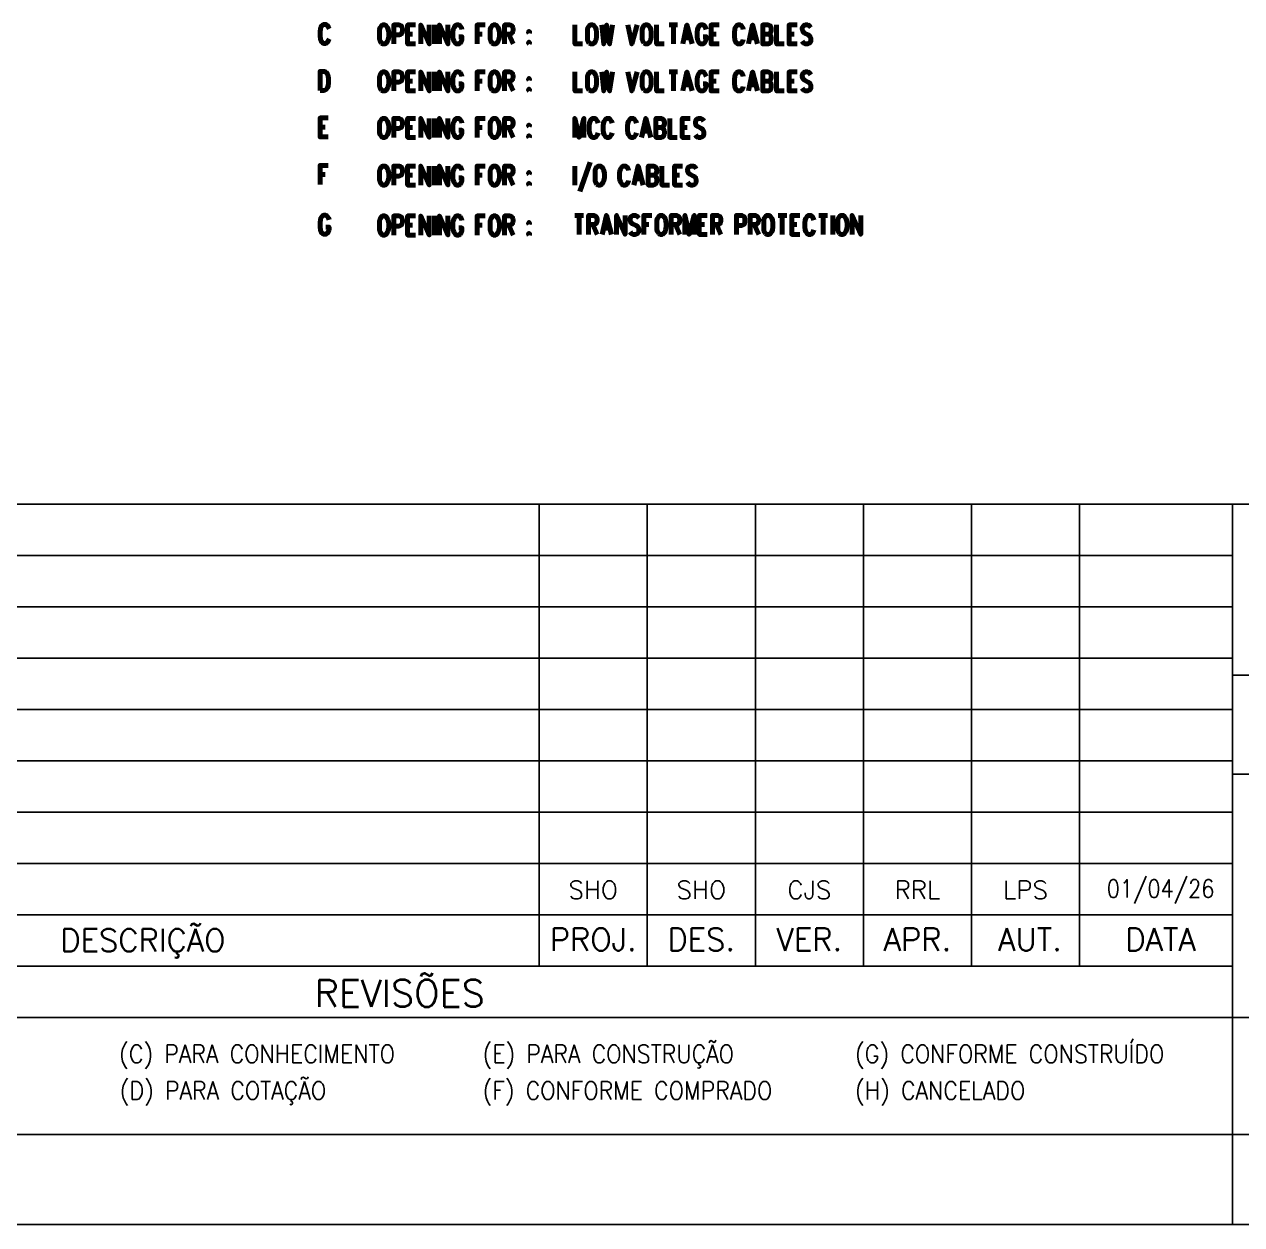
# Model space of a CAD drawing. Header units: metres. Extents: x 1223 to 5739, y -151236 to 19014.
# Drawn here: x 5419.7 to 5554.9, y -151236.4 to -151103.2 of the extents above; entities that cross this region are included whole.
import ezdxf
from ezdxf.enums import TextEntityAlignment as Align

# ---------------------------------------------------------------- set-up
doc = ezdxf.new("R2010")
doc.units = ezdxf.units.M
for name, color, linetype in [('FRL2', 2, 'Continuous'), ('FRL3', 3, 'Continuous'), ('FRL4', 4, 'Continuous'), ('FRL5', 5, 'Continuous'), ('FRL6', 6, 'Continuous'), ('FRL7', 7, 'Continuous'), ('FRR100', 4, 'Continuous'), ('FRR120', 5, 'Continuous'), ('FRR140', 5, 'Continuous'), ('FRR175', 1, 'Continuous'), ('FRR80', 3, 'Continuous'), ('PDF_Geometry', 7, 'Continuous')]:
    doc.layers.add(name, color=color, linetype=linetype)
doc.styles.add('R100', font='simplex.shx', dxfattribs={"height": 2.5})
doc.styles.add('R120', font='simplex.shx', dxfattribs={"height": 3})
doc.styles.add('R140', font='simplex.shx', dxfattribs={"height": 3.5})
doc.styles.add('R80', font='simplex.shx', dxfattribs={"height": 2})

# ---------------------------------------------------------------- blocks, each defined once
blk = doc.blocks.new('A1')
at = {"layer": 'FRL2'}
blk.add_line((656, 10), (656, 0), dxfattribs=at)
at = {"layer": 'FRL3', "linetype": 'Continuous'}
for p, q in [((579, 80), (579, 28.7)), ((591, 80), (591, 28.7)), ((603, 80), (603, 28.7)), ((615, 80), (615, 28.7)), ((627, 80), (627, 28.7)), ((639, 80), (639, 28.7))]:
    blk.add_line(p, q, dxfattribs=at)
at = {"layer": 'FRL4', "linetype": 'Continuous'}
for p, q in [((471, 34.4), (656, 34.4)), ((471, 28.7), (656, 28.7)), ((471, 23), (656, 23))]:
    blk.add_line(p, q, dxfattribs=at)
at = {"layer": 'FRL5'}
for p, q in [((25, 80), (831, 80)), ((656, 61), (831, 61)), ((656, 50), (831, 50)), ((656, 23), (831, 23))]:
    blk.add_line(p, q, dxfattribs=at)
at = {"layer": 'FRL5', "linetype": 'Continuous'}
blk.add_line((656, 10), (656, 80), dxfattribs=at)
at = {"layer": 'FRL6', "linetype": 'Continuous'}
blk.add_line((25, 10), (831, 10), dxfattribs=at)
at = {"layer": 'FRL7', "linetype": 'Continuous'}
for p, q in [((471, 74.3), (656, 74.3)), ((471, 68.6), (656, 68.6)), ((471, 62.9), (656, 62.9)), ((471, 57.2), (656, 57.2)), ((471, 51.5), (656, 51.5)), ((471, 45.8), (656, 45.8)), ((471, 40.1), (656, 40.1)), ((0, 0), (841, 0))]:
    blk.add_line(p, q, dxfattribs=at)
at = {"layer": 'FRR100', "style": 'R100'}
for s, p in [('DESCRIÇÃO', (535, 31.55)), ('PROJ.', (585, 31.66)), ('DES.', (597, 31.66)), ('VER.', (609, 31.66)), ('APR.', (621, 31.66)), ('AUT.', (633.5, 31.66)), ('DATA', (648, 31.66))]:
    blk.add_text(s, height=2.5, dxfattribs=at).set_placement(p, align=Align.MIDDLE)
at = {"layer": 'FRR120', "style": 'R120'}
blk.add_text('REVISÕES', height=3, dxfattribs=at).set_placement((563.5, 26.08), align=Align.MIDDLE)
for tag, p in [('FASE_DO_PROJETO', (659, 46.29)), ('ÁREA_E/OU_SUBÁREA', (659, 40.79)), ('TÍTULO_DO_DESENHO', (659, 35.29)), ('SUBTÍTULO_1_DO_DESENHO', (659, 29.79)), ('SUBTÍTULO_2_DO_DESENHO', (659, 24.29))]:
    blk.add_attdef(tag, p, '', height=3, dxfattribs=at)
at = {"layer": 'FRR140', "style": 'R140', "width": 0.91}
for tag, p in [('NÚMERO_DA_CONTRATADA', (687.72, 12.6)), ('NUMERO_VALE', (752.89, 12.6))]:
    blk.add_attdef(tag, p, '', height=3.5, dxfattribs=at)
for tag, p in [('REVISÃO', (823.5, 14.68)), ('ESCALA', (671, 14.35))]:
    blk.add_attdef(tag, text='', height=3.5, dxfattribs=at).set_placement(p, align=Align.MIDDLE)
at = {"layer": 'FRR175', "style": 'R120'}
for tag, p in [('CLASSIFICAÇÃO', (811.83, 67.73)), ('PROJETO', (716.31, 53.59)), ('N_PROJ_SE', (793.5, 53.59)), ('N_CONTRATO', (796.97, 47.3))]:
    blk.add_attdef(tag, text='', height=3, dxfattribs=at).set_placement(p, align=Align.MIDDLE_CENTER)
at = {"layer": 'FRR80', "style": 'R80', "width": 0.9}
for s, p in [('(C) PARA CONHECIMENTO', (532.36, 17.95)), ('(E) PARA CONSTRUÇÃO', (572.71, 17.95)), ('(G) CONFORME CONSTRUÍDO', (614.08, 17.95)), ('(D) PARA COTAÇÃO', (532.43, 13.89)), ('(F) CONFORME COMPRADO', (572.71, 13.89)), ('(H) CANCELADO', (614.08, 13.89))]:
    blk.add_text(s, height=2, dxfattribs=at).set_placement(p)
at = {"layer": 'FRR80', "style": 'R80'}
for p in [(492.61, 76.08), (492.61, 70.38), (492.61, 64.68), (492.61, 58.98), (492.61, 53.28), (492.61, 47.58), (492.61, 41.88), (492.61, 36.18)]:
    blk.add_attdef('DESCRIÇÃO_DA_REVISÃO', p, '', height=2, dxfattribs=at)
for tag, p in [('8A_REV', (476, 77.07)), ('EMIS.', (486, 77.07)), ('PROJ.', (585, 77.07)), ('DES.', (597, 77.07)), ('VER.', (609, 77.07)), ('APR.', (621, 77.07)), ('AUT.', (633.01, 77.07)), ('7A_REV', (476, 71.37)), ('EMIS.', (486, 71.37)), ('PROJ.', (585, 71.37)), ('DES.', (597, 71.37)), ('VER.', (609, 71.37)), ('APR.', (621, 71.37)), ('AUT.', (633.01, 71.37)), ('6A_REV', (476, 65.67)), ('EMIS.', (486, 65.67)), ('PROJ.', (585, 65.67)), ('DES.', (597, 65.67)), ('VER.', (609, 65.67)), ('APR.', (621, 65.67)), ('AUT.', (633.01, 65.67)), ('5A_REV', (476, 59.97)), ('EMIS.', (486, 59.97)), ('PROJ.', (585, 59.97)), ('DES.', (597, 59.97)), ('VER.', (609, 59.97)), ('APR.', (621, 59.97)), ('AUT.', (633.01, 59.97)), ('4A_REV', (476, 54.27)), ('EMIS.', (486, 54.27)), ('PROJ.', (585, 54.27)), ('DES.', (597, 54.27)), ('VER.', (609, 54.27)), ('APR.', (621, 54.27)), ('AUT.', (633.01, 54.27)), ('3A_REV', (476, 48.57)), ('EMIS.', (486, 48.57)), ('PROJ.', (585, 48.57)), ('DES.', (597, 48.57)), ('VER.', (609, 48.57)), ('APR.', (621, 48.57)), ('AUT.', (633.01, 48.57)), ('2A_REV', (476, 42.87)), ('EMIS.', (486, 42.87)), ('PROJ.', (585, 42.87)), ('DES.', (597, 42.87)), ('VER.', (609, 42.87)), ('APR.', (621, 42.87)), ('AUT.', (633.01, 42.87)), ('1a_REV', (476, 37.17)), ('EMIS.', (486, 37.17)), ('PROJ.', (585, 37.17)), ('DES.', (597, 37.17)), ('VER.', (609, 37.17)), ('APR.', (621, 37.17)), ('AUT.', (633.01, 37.17))]:
    blk.add_attdef(tag, text='', height=2, dxfattribs=at).set_placement(p, align=Align.MIDDLE)
at = {"layer": 'FRR80', "style": 'R80', "width": 0.85}
for p in [(648, 77.07), (648, 71.37), (648, 65.67), (648, 59.97), (648, 54.27), (648, 48.57), (648, 42.87), (648, 37.17)]:
    blk.add_attdef('DATA', text='', height=2, dxfattribs=at).set_placement(p, align=Align.MIDDLE)

msp = doc.modelspace()

# ---------------------------------------------------------------- linework, layer by layer
at = {"layer": 'PDF_Geometry', "color": 8, "lineweight": 90}
for points in [[(5453.581, -151104.767), (5453.52, -151104.971), (5453.378, -151105.174), (5453.236, -151105.275), (5452.972, -151105.275), (5452.829, -151105.174), (5452.687, -151104.971), (5452.626, -151104.767), (5452.586, -151104.483), (5452.586, -151103.975), (5452.626, -151103.67), (5452.687, -151103.467), (5452.829, -151103.264), (5452.972, -151103.162), (5453.236, -151103.162), (5453.378, -151103.264), (5453.52, -151103.467), (5453.581, -151103.67)], [(5460.775, -151105.336), (5460.775, -151103.223), (5461.384, -151103.223), (5461.608, -151103.325), (5461.669, -151103.426), (5461.73, -151103.63), (5461.73, -151103.934), (5461.669, -151104.138), (5461.608, -151104.239), (5461.384, -151104.341), (5460.775, -151104.341)], [(5463.193, -151105.336), (5462.299, -151105.336), (5462.299, -151103.223), (5463.193, -151103.223)], [(5463.762, -151105.336), (5463.762, -151103.223), (5464.717, -151105.336), (5464.717, -151103.223)], [(5465.286, -151105.336), (5465.286, -151103.223)], [(5465.834, -151105.336), (5465.834, -151103.223), (5466.789, -151105.336), (5466.789, -151103.223)], [(5468.009, -151104.544), (5468.334, -151104.544), (5468.334, -151104.828), (5468.273, -151105.032), (5468.13, -151105.235), (5468.009, -151105.336), (5467.724, -151105.336), (5467.582, -151105.235), (5467.46, -151105.032), (5467.379, -151104.828), (5467.338, -151104.544), (5467.338, -151104.036), (5467.379, -151103.731), (5467.46, -151103.528), (5467.582, -151103.325), (5467.724, -151103.223), (5468.009, -151103.223), (5468.13, -151103.325), (5468.273, -151103.528), (5468.334, -151103.731)], [(5470.02, -151105.336), (5470.02, -151103.223), (5470.914, -151103.223)], [(5473.068, -151105.336), (5473.068, -151103.223), (5473.678, -151103.223), (5473.901, -151103.325), (5473.962, -151103.426), (5474.023, -151103.63), (5474.023, -151103.833), (5473.962, -151104.036), (5473.901, -151104.138), (5473.678, -151104.239), (5473.068, -151104.239)], [(5481.725, -151105.336), (5480.891, -151105.336), (5480.891, -151103.223)], [(5483.858, -151103.223), (5484.082, -151105.336), (5484.407, -151103.223), (5484.732, -151105.336), (5485.057, -151103.223)], [(5486.744, -151103.223), (5487.191, -151105.336), (5487.8, -151103.223)], [(5490.787, -151105.336), (5489.954, -151105.336), (5489.954, -151103.223)], [(5491.336, -151103.223), (5492.291, -151103.223)], [(5491.824, -151105.336), (5491.824, -151103.223)], [(5492.86, -151105.336), (5493.327, -151103.223), (5493.896, -151105.336)], [(5495.116, -151104.544), (5495.461, -151104.544), (5495.461, -151104.828), (5495.38, -151105.032), (5495.258, -151105.235), (5495.116, -151105.336), (5494.831, -151105.336), (5494.689, -151105.235), (5494.567, -151105.032), (5494.506, -151104.828), (5494.465, -151104.544), (5494.465, -151104.036), (5494.506, -151103.731), (5494.567, -151103.528), (5494.689, -151103.325), (5494.831, -151103.223), (5495.116, -151103.223), (5495.258, -151103.325), (5495.38, -151103.528), (5495.461, -151103.731)], [(5496.904, -151105.336), (5496.01, -151105.336), (5496.01, -151103.223), (5496.904, -151103.223)], [(5499.586, -151104.828), (5499.525, -151105.032), (5499.383, -151105.235), (5499.261, -151105.336), (5498.976, -151105.336), (5498.834, -151105.235), (5498.692, -151105.032), (5498.631, -151104.828), (5498.59, -151104.544), (5498.59, -151104.036), (5498.631, -151103.731), (5498.692, -151103.528), (5498.834, -151103.325), (5498.976, -151103.223), (5499.261, -151103.223), (5499.383, -151103.325), (5499.525, -151103.528), (5499.586, -151103.731)], [(5500.155, -151105.336), (5500.622, -151103.223), (5501.171, -151105.336)], [(5501.74, -151104.239), (5502.35, -151104.239), (5502.573, -151104.138), (5502.634, -151104.036), (5502.695, -151103.833), (5502.695, -151103.63), (5502.634, -151103.426), (5502.573, -151103.325), (5502.35, -151103.223), (5501.74, -151103.223), (5501.74, -151105.336), (5502.35, -151105.336), (5502.573, -151105.235), (5502.634, -151105.133), (5502.695, -151104.93), (5502.695, -151104.646), (5502.634, -151104.442), (5502.573, -151104.341), (5502.35, -151104.239)], [(5504.117, -151105.336), (5503.284, -151105.336), (5503.284, -151103.223)], [(5505.56, -151105.336), (5504.666, -151105.336), (5504.666, -151103.223), (5505.56, -151103.223)], [(5506.129, -151105.032), (5506.271, -151105.235), (5506.454, -151105.336), (5506.739, -151105.336), (5506.942, -151105.235), (5507.084, -151105.032), (5507.084, -151104.727), (5507.023, -151104.544), (5506.942, -151104.442), (5506.8, -151104.341), (5506.393, -151104.138), (5506.271, -151104.036), (5506.19, -151103.934), (5506.129, -151103.731), (5506.129, -151103.528), (5506.271, -151103.325), (5506.454, -151103.223), (5506.739, -151103.223), (5506.942, -151103.325), (5507.084, -151103.528)], [(5462.299, -151104.239), (5462.847, -151104.239)], [(5470.02, -151104.239), (5470.569, -151104.239)], [(5473.536, -151104.239), (5474.023, -151105.336)], [(5493.002, -151104.646), (5493.693, -151104.646)], [(5496.01, -151104.239), (5496.558, -151104.239)], [(5500.297, -151104.646), (5500.988, -151104.646)], [(5504.666, -151104.239), (5505.215, -151104.239)], [(5460.775, -151110.559), (5460.775, -151108.445), (5461.384, -151108.445), (5461.608, -151108.547), (5461.669, -151108.649), (5461.73, -151108.852), (5461.73, -151109.157), (5461.669, -151109.36), (5461.608, -151109.461), (5461.384, -151109.563), (5460.775, -151109.563)], [(5463.193, -151110.559), (5462.299, -151110.559), (5462.299, -151108.445), (5463.193, -151108.445)], [(5462.299, -151109.461), (5462.847, -151109.461)], [(5463.762, -151110.559), (5463.762, -151108.445), (5464.717, -151110.559), (5464.717, -151108.445)], [(5465.286, -151110.559), (5465.286, -151108.445)], [(5465.834, -151110.559), (5465.834, -151108.445), (5466.789, -151110.559), (5466.789, -151108.445)], [(5468.009, -151109.766), (5468.334, -151109.766), (5468.334, -151110.051), (5468.273, -151110.254), (5468.13, -151110.457), (5468.009, -151110.559), (5467.724, -151110.559), (5467.582, -151110.457), (5467.46, -151110.254), (5467.379, -151110.051), (5467.338, -151109.766), (5467.338, -151109.258), (5467.379, -151108.953), (5467.46, -151108.75), (5467.582, -151108.547), (5467.724, -151108.445), (5468.009, -151108.445), (5468.13, -151108.547), (5468.273, -151108.75), (5468.334, -151108.953)], [(5470.02, -151110.559), (5470.02, -151108.445), (5470.914, -151108.445)], [(5470.02, -151109.461), (5470.569, -151109.461)], [(5473.068, -151110.559), (5473.068, -151108.445), (5473.678, -151108.445), (5473.901, -151108.547), (5473.962, -151108.649), (5474.023, -151108.852), (5474.023, -151109.055), (5473.962, -151109.258), (5473.901, -151109.36), (5473.678, -151109.461), (5473.068, -151109.461)], [(5473.536, -151109.461), (5474.023, -151110.559)], [(5481.725, -151110.559), (5480.891, -151110.559), (5480.891, -151108.445)], [(5483.858, -151108.445), (5484.082, -151110.559), (5484.407, -151108.445), (5484.732, -151110.559), (5485.057, -151108.445)], [(5486.744, -151108.445), (5487.191, -151110.559), (5487.8, -151108.445)], [(5490.787, -151110.559), (5489.954, -151110.559), (5489.954, -151108.445)], [(5491.336, -151108.445), (5492.291, -151108.445)], [(5491.824, -151110.559), (5491.824, -151108.445)], [(5492.86, -151110.559), (5493.327, -151108.445), (5493.896, -151110.559)], [(5495.116, -151109.766), (5495.461, -151109.766), (5495.461, -151110.051), (5495.38, -151110.254), (5495.258, -151110.457), (5495.116, -151110.559), (5494.831, -151110.559), (5494.689, -151110.457), (5494.567, -151110.254), (5494.506, -151110.051), (5494.465, -151109.766), (5494.465, -151109.258), (5494.506, -151108.953), (5494.567, -151108.75), (5494.689, -151108.547), (5494.831, -151108.445), (5495.116, -151108.445), (5495.258, -151108.547), (5495.38, -151108.75), (5495.461, -151108.953)], [(5496.904, -151110.559), (5496.01, -151110.559), (5496.01, -151108.445), (5496.904, -151108.445)], [(5496.01, -151109.461), (5496.558, -151109.461)], [(5499.586, -151110.051), (5499.525, -151110.254), (5499.383, -151110.457), (5499.261, -151110.559), (5498.976, -151110.559), (5498.834, -151110.457), (5498.692, -151110.254), (5498.631, -151110.051), (5498.59, -151109.766), (5498.59, -151109.258), (5498.631, -151108.953), (5498.692, -151108.75), (5498.834, -151108.547), (5498.976, -151108.445), (5499.261, -151108.445), (5499.383, -151108.547), (5499.525, -151108.75), (5499.586, -151108.953)], [(5500.155, -151110.559), (5500.622, -151108.445), (5501.171, -151110.559)], [(5501.74, -151109.461), (5502.35, -151109.461), (5502.573, -151109.36), (5502.634, -151109.258), (5502.695, -151109.055), (5502.695, -151108.852), (5502.634, -151108.649), (5502.573, -151108.547), (5502.35, -151108.445), (5501.74, -151108.445), (5501.74, -151110.559), (5502.35, -151110.559), (5502.573, -151110.457), (5502.634, -151110.355), (5502.695, -151110.152), (5502.695, -151109.868), (5502.634, -151109.665), (5502.573, -151109.563), (5502.35, -151109.461)], [(5504.117, -151110.559), (5503.284, -151110.559), (5503.284, -151108.445)], [(5505.56, -151110.559), (5504.666, -151110.559), (5504.666, -151108.445), (5505.56, -151108.445)], [(5504.666, -151109.461), (5505.215, -151109.461)], [(5506.129, -151110.254), (5506.271, -151110.457), (5506.454, -151110.559), (5506.739, -151110.559), (5506.942, -151110.457), (5507.084, -151110.254), (5507.084, -151109.949), (5507.023, -151109.766), (5506.942, -151109.665), (5506.8, -151109.563), (5506.393, -151109.36), (5506.271, -151109.258), (5506.19, -151109.157), (5506.129, -151108.953), (5506.129, -151108.75), (5506.271, -151108.547), (5506.454, -151108.445), (5506.739, -151108.445), (5506.942, -151108.547), (5507.084, -151108.75)], [(5493.002, -151109.868), (5493.693, -151109.868)], [(5500.297, -151109.868), (5500.988, -151109.868)], [(5453.48, -151115.659), (5452.586, -151115.659), (5452.586, -151113.546), (5453.48, -151113.546)], [(5452.586, -151114.562), (5453.134, -151114.562)], [(5460.775, -151115.72), (5460.775, -151113.607), (5461.384, -151113.607), (5461.608, -151113.708), (5461.669, -151113.81), (5461.73, -151114.013), (5461.73, -151114.318), (5461.669, -151114.521), (5461.608, -151114.623), (5461.384, -151114.724), (5460.775, -151114.724)], [(5463.193, -151115.72), (5462.299, -151115.72), (5462.299, -151113.607), (5463.193, -151113.607)], [(5462.299, -151114.623), (5462.847, -151114.623)], [(5463.762, -151115.72), (5463.762, -151113.607), (5464.717, -151115.72), (5464.717, -151113.607)], [(5465.286, -151115.72), (5465.286, -151113.607)], [(5465.834, -151115.72), (5465.834, -151113.607), (5466.789, -151115.72), (5466.789, -151113.607)], [(5468.009, -151114.928), (5468.334, -151114.928), (5468.334, -151115.212), (5468.273, -151115.415), (5468.13, -151115.618), (5468.009, -151115.72), (5467.724, -151115.72), (5467.582, -151115.618), (5467.46, -151115.415), (5467.379, -151115.212), (5467.338, -151114.928), (5467.338, -151114.419), (5467.379, -151114.115), (5467.46, -151113.911), (5467.582, -151113.708), (5467.724, -151113.607), (5468.009, -151113.607), (5468.13, -151113.708), (5468.273, -151113.911), (5468.334, -151114.115)], [(5470.02, -151115.72), (5470.02, -151113.607), (5470.914, -151113.607)], [(5470.02, -151114.623), (5470.569, -151114.623)], [(5473.068, -151115.72), (5473.068, -151113.607), (5473.678, -151113.607), (5473.901, -151113.708), (5473.962, -151113.81), (5474.023, -151114.013), (5474.023, -151114.216), (5473.962, -151114.419), (5473.901, -151114.521), (5473.678, -151114.623), (5473.068, -151114.623)], [(5473.536, -151114.623), (5474.023, -151115.72)], [(5480.871, -151115.72), (5480.871, -151113.607), (5481.339, -151115.72), (5481.887, -151113.607), (5481.887, -151115.72)], [(5483.452, -151115.212), (5483.391, -151115.415), (5483.249, -151115.618), (5483.127, -151115.72), (5482.842, -151115.72), (5482.7, -151115.618), (5482.578, -151115.415), (5482.497, -151115.212), (5482.456, -151114.928), (5482.456, -151114.419), (5482.497, -151114.115), (5482.578, -151113.911), (5482.7, -151113.708), (5482.842, -151113.607), (5483.127, -151113.607), (5483.249, -151113.708), (5483.391, -151113.911), (5483.452, -151114.115)], [(5485.016, -151115.212), (5484.956, -151115.415), (5484.813, -151115.618), (5484.691, -151115.72), (5484.407, -151115.72), (5484.265, -151115.618), (5484.143, -151115.415), (5484.061, -151115.212), (5484.021, -151114.928), (5484.021, -151114.419), (5484.061, -151114.115), (5484.143, -151113.911), (5484.265, -151113.708), (5484.407, -151113.607), (5484.691, -151113.607), (5484.813, -151113.708), (5484.956, -151113.911), (5485.016, -151114.115)], [(5487.719, -151115.212), (5487.658, -151115.415), (5487.516, -151115.618), (5487.374, -151115.72), (5487.089, -151115.72), (5486.967, -151115.618), (5486.825, -151115.415), (5486.764, -151115.212), (5486.723, -151114.928), (5486.723, -151114.419), (5486.764, -151114.115), (5486.825, -151113.911), (5486.967, -151113.708), (5487.089, -151113.607), (5487.374, -151113.607), (5487.516, -151113.708), (5487.658, -151113.911), (5487.719, -151114.115)], [(5488.288, -151115.72), (5488.755, -151113.607), (5489.304, -151115.72)], [(5489.873, -151114.623), (5490.483, -151114.623), (5490.686, -151114.521), (5490.767, -151114.419), (5490.828, -151114.216), (5490.828, -151114.013), (5490.767, -151113.81), (5490.686, -151113.708), (5490.483, -151113.607), (5489.873, -151113.607), (5489.873, -151115.72), (5490.483, -151115.72), (5490.686, -151115.618), (5490.767, -151115.517), (5490.828, -151115.314), (5490.828, -151115.029), (5490.767, -151114.826), (5490.686, -151114.724), (5490.483, -151114.623)], [(5492.25, -151115.72), (5491.417, -151115.72), (5491.417, -151113.607)], [(5493.693, -151115.72), (5492.799, -151115.72), (5492.799, -151113.607), (5493.693, -151113.607)], [(5492.799, -151114.623), (5493.348, -151114.623)], [(5494.262, -151115.415), (5494.384, -151115.618), (5494.587, -151115.72), (5494.851, -151115.72), (5495.075, -151115.618), (5495.217, -151115.415), (5495.217, -151115.11), (5495.136, -151114.928), (5495.075, -151114.826), (5494.933, -151114.724), (5494.526, -151114.521), (5494.384, -151114.419), (5494.303, -151114.318), (5494.262, -151114.115), (5494.262, -151113.911), (5494.384, -151113.708), (5494.587, -151113.607), (5494.851, -151113.607), (5495.075, -151113.708), (5495.217, -151113.911)], [(5488.41, -151115.029), (5489.101, -151115.029)], [(5452.586, -151120.942), (5452.586, -151118.829), (5453.48, -151118.829)], [(5460.775, -151121.003), (5460.775, -151118.89), (5461.384, -151118.89), (5461.608, -151118.992), (5461.669, -151119.093), (5461.73, -151119.296), (5461.73, -151119.601), (5461.669, -151119.804), (5461.608, -151119.906), (5461.384, -151120.008), (5460.775, -151120.008)], [(5463.193, -151121.003), (5462.299, -151121.003), (5462.299, -151118.89), (5463.193, -151118.89)], [(5463.762, -151121.003), (5463.762, -151118.89), (5464.717, -151121.003), (5464.717, -151118.89)], [(5465.286, -151121.003), (5465.286, -151118.89)], [(5465.834, -151121.003), (5465.834, -151118.89), (5466.789, -151121.003), (5466.789, -151118.89)], [(5468.009, -151120.211), (5468.334, -151120.211), (5468.334, -151120.495), (5468.273, -151120.698), (5468.13, -151120.902), (5468.009, -151121.003), (5467.724, -151121.003), (5467.582, -151120.902), (5467.46, -151120.698), (5467.379, -151120.495), (5467.338, -151120.211), (5467.338, -151119.703), (5467.379, -151119.398), (5467.46, -151119.195), (5467.582, -151118.992), (5467.724, -151118.89), (5468.009, -151118.89), (5468.13, -151118.992), (5468.273, -151119.195), (5468.334, -151119.398)], [(5470.02, -151121.003), (5470.02, -151118.89), (5470.914, -151118.89)], [(5473.068, -151121.003), (5473.068, -151118.89), (5473.678, -151118.89), (5473.901, -151118.992), (5473.962, -151119.093), (5474.023, -151119.296), (5474.023, -151119.5), (5473.962, -151119.703), (5473.901, -151119.804), (5473.678, -151119.906), (5473.068, -151119.906)], [(5480.891, -151121.003), (5480.891, -151118.89)], [(5481.44, -151121.714), (5482.578, -151118.463)], [(5486.845, -151120.495), (5486.784, -151120.698), (5486.662, -151120.902), (5486.52, -151121.003), (5486.236, -151121.003), (5486.093, -151120.902), (5485.972, -151120.698), (5485.89, -151120.495), (5485.85, -151120.211), (5485.85, -151119.703), (5485.89, -151119.398), (5485.972, -151119.195), (5486.093, -151118.992), (5486.236, -151118.89), (5486.52, -151118.89), (5486.662, -151118.992), (5486.784, -151119.195), (5486.845, -151119.398)], [(5487.414, -151121.003), (5487.902, -151118.89), (5488.451, -151121.003)], [(5489.02, -151119.906), (5489.609, -151119.906), (5489.832, -151119.804), (5489.893, -151119.703), (5489.975, -151119.5), (5489.975, -151119.296), (5489.893, -151119.093), (5489.832, -151118.992), (5489.609, -151118.89), (5489.02, -151118.89), (5489.02, -151121.003), (5489.609, -151121.003), (5489.832, -151120.902), (5489.893, -151120.8), (5489.975, -151120.597), (5489.975, -151120.312), (5489.893, -151120.109), (5489.832, -151120.008), (5489.609, -151119.906)], [(5491.377, -151121.003), (5490.544, -151121.003), (5490.544, -151118.89)], [(5492.819, -151121.003), (5491.946, -151121.003), (5491.946, -151118.89), (5492.819, -151118.89)], [(5493.388, -151120.698), (5493.531, -151120.902), (5493.734, -151121.003), (5493.998, -151121.003), (5494.221, -151120.902), (5494.343, -151120.698), (5494.343, -151120.394), (5494.282, -151120.211), (5494.221, -151120.109), (5494.059, -151120.008), (5493.653, -151119.804), (5493.531, -151119.703), (5493.449, -151119.601), (5493.388, -151119.398), (5493.388, -151119.195), (5493.531, -151118.992), (5493.734, -151118.89), (5493.998, -151118.89), (5494.221, -151118.992), (5494.343, -151119.195)], [(5452.586, -151119.845), (5453.134, -151119.845)], [(5462.299, -151119.906), (5462.847, -151119.906)], [(5470.02, -151119.906), (5470.569, -151119.906)], [(5473.536, -151119.906), (5474.023, -151121.003)], [(5487.557, -151120.312), (5488.247, -151120.312)], [(5491.946, -151119.906), (5492.494, -151119.906)], [(5453.236, -151125.677), (5453.581, -151125.677), (5453.581, -151125.961), (5453.52, -151126.165), (5453.378, -151126.368), (5453.236, -151126.469), (5452.972, -151126.469), (5452.829, -151126.368), (5452.687, -151126.165), (5452.626, -151125.961), (5452.586, -151125.677), (5452.586, -151125.169), (5452.626, -151124.864), (5452.687, -151124.661), (5452.829, -151124.458), (5452.972, -151124.356), (5453.236, -151124.356), (5453.378, -151124.458), (5453.52, -151124.661), (5453.581, -151124.864)], [(5480.871, -151124.376), (5481.826, -151124.376)], [(5481.339, -151126.49), (5481.339, -151124.376)], [(5482.395, -151126.49), (5482.395, -151124.376), (5483.005, -151124.376), (5483.208, -151124.478), (5483.289, -151124.58), (5483.35, -151124.783), (5483.35, -151124.986), (5483.289, -151125.189), (5483.208, -151125.291), (5483.005, -151125.392), (5482.395, -151125.392)], [(5483.919, -151126.49), (5484.387, -151124.376), (5484.935, -151126.49)], [(5485.504, -151126.49), (5485.504, -151124.376), (5486.459, -151126.49), (5486.459, -151124.376)], [(5487.008, -151126.185), (5487.15, -151126.388), (5487.353, -151126.49), (5487.617, -151126.49), (5487.841, -151126.388), (5487.983, -151126.185), (5487.983, -151125.88), (5487.902, -151125.697), (5487.841, -151125.596), (5487.699, -151125.494), (5487.292, -151125.291), (5487.15, -151125.189), (5487.069, -151125.088), (5487.008, -151124.884), (5487.008, -151124.681), (5487.15, -151124.478), (5487.353, -151124.376), (5487.617, -151124.376), (5487.841, -151124.478), (5487.983, -151124.681)], [(5488.532, -151126.49), (5488.532, -151124.376), (5489.426, -151124.376)], [(5491.58, -151126.49), (5491.58, -151124.376), (5492.189, -151124.376), (5492.413, -151124.478), (5492.474, -151124.58), (5492.535, -151124.783), (5492.535, -151124.986), (5492.474, -151125.189), (5492.413, -151125.291), (5492.189, -151125.392), (5491.58, -151125.392)], [(5493.104, -151126.49), (5493.104, -151124.376), (5493.571, -151126.49), (5494.14, -151124.376), (5494.14, -151126.49)], [(5495.583, -151126.49), (5494.689, -151126.49), (5494.689, -151124.376), (5495.583, -151124.376)], [(5496.152, -151126.49), (5496.152, -151124.376), (5496.761, -151124.376), (5496.985, -151124.478), (5497.046, -151124.58), (5497.107, -151124.783), (5497.107, -151124.986), (5497.046, -151125.189), (5496.985, -151125.291), (5496.761, -151125.392), (5496.152, -151125.392)], [(5498.814, -151126.49), (5498.814, -151124.376), (5499.423, -151124.376), (5499.627, -151124.478), (5499.708, -151124.58), (5499.769, -151124.783), (5499.769, -151125.088), (5499.708, -151125.291), (5499.627, -151125.392), (5499.423, -151125.494), (5498.814, -151125.494)], [(5500.338, -151126.49), (5500.338, -151124.376), (5500.947, -151124.376), (5501.151, -151124.478), (5501.212, -151124.58), (5501.293, -151124.783), (5501.293, -151124.986), (5501.212, -151125.189), (5501.151, -151125.291), (5500.947, -151125.392), (5500.338, -151125.392)], [(5503.447, -151124.376), (5504.402, -151124.376)], [(5503.914, -151126.49), (5503.914, -151124.376)], [(5505.865, -151126.49), (5504.971, -151126.49), (5504.971, -151124.376), (5505.865, -151124.376)], [(5507.43, -151125.982), (5507.348, -151126.185), (5507.226, -151126.388), (5507.084, -151126.49), (5506.8, -151126.49), (5506.657, -151126.388), (5506.536, -151126.185), (5506.454, -151125.982), (5506.414, -151125.697), (5506.414, -151125.189), (5506.454, -151124.884), (5506.536, -151124.681), (5506.657, -151124.478), (5506.8, -151124.376), (5507.084, -151124.376), (5507.226, -151124.478), (5507.348, -151124.681), (5507.43, -151124.884)], [(5507.978, -151124.376), (5508.933, -151124.376)], [(5508.466, -151126.49), (5508.466, -151124.376)], [(5509.523, -151126.49), (5509.523, -151124.376)], [(5511.656, -151126.49), (5511.656, -151124.376), (5512.632, -151126.49), (5512.632, -151124.376)], [(5460.775, -151126.551), (5460.775, -151124.437), (5461.384, -151124.437), (5461.608, -151124.539), (5461.669, -151124.641), (5461.73, -151124.844), (5461.73, -151125.149), (5461.669, -151125.352), (5461.608, -151125.453), (5461.384, -151125.555), (5460.775, -151125.555)], [(5463.193, -151126.551), (5462.299, -151126.551), (5462.299, -151124.437), (5463.193, -151124.437)], [(5462.299, -151125.453), (5462.847, -151125.453)], [(5463.762, -151126.551), (5463.762, -151124.437), (5464.717, -151126.551), (5464.717, -151124.437)], [(5465.286, -151126.551), (5465.286, -151124.437)], [(5465.834, -151126.551), (5465.834, -151124.437), (5466.789, -151126.551), (5466.789, -151124.437)], [(5468.009, -151125.758), (5468.334, -151125.758), (5468.334, -151126.043), (5468.273, -151126.246), (5468.13, -151126.449), (5468.009, -151126.551), (5467.724, -151126.551), (5467.582, -151126.449), (5467.46, -151126.246), (5467.379, -151126.043), (5467.338, -151125.758), (5467.338, -151125.25), (5467.379, -151124.945), (5467.46, -151124.742), (5467.582, -151124.539), (5467.724, -151124.437), (5468.009, -151124.437), (5468.13, -151124.539), (5468.273, -151124.742), (5468.334, -151124.945)], [(5470.02, -151126.551), (5470.02, -151124.437), (5470.914, -151124.437)], [(5470.02, -151125.453), (5470.569, -151125.453)], [(5473.068, -151126.551), (5473.068, -151124.437), (5473.678, -151124.437), (5473.901, -151124.539), (5473.962, -151124.641), (5474.023, -151124.844), (5474.023, -151125.047), (5473.962, -151125.25), (5473.901, -151125.352), (5473.678, -151125.453), (5473.068, -151125.453)], [(5473.536, -151125.453), (5474.023, -151126.551)], [(5482.863, -151125.392), (5483.35, -151126.49)], [(5488.532, -151125.392), (5489.101, -151125.392)], [(5492.047, -151125.392), (5492.535, -151126.49)], [(5494.689, -151125.392), (5495.258, -151125.392)], [(5496.619, -151125.392), (5497.107, -151126.49)], [(5500.805, -151125.392), (5501.293, -151126.49)], [(5504.971, -151125.392), (5505.52, -151125.392)], [(5484.061, -151125.799), (5484.732, -151125.799)]]:
    msp.add_lwpolyline(points, dxfattribs=at)
for points in [[(5459.393, -151105.235), (5459.535, -151105.336), (5459.799, -151105.336), (5459.921, -151105.235), (5460.084, -151105.032), (5460.145, -151104.828), (5460.206, -151104.544), (5460.206, -151104.036), (5460.145, -151103.731), (5460.084, -151103.528), (5459.921, -151103.325), (5459.799, -151103.223), (5459.535, -151103.223), (5459.393, -151103.325), (5459.251, -151103.528), (5459.19, -151103.731), (5459.19, -151104.036), (5459.19, -151104.544), (5459.19, -151104.828), (5459.251, -151105.032)], [(5471.686, -151105.235), (5471.808, -151105.336), (5472.093, -151105.336), (5472.215, -151105.235), (5472.377, -151105.032), (5472.438, -151104.828), (5472.499, -151104.544), (5472.499, -151104.036), (5472.438, -151103.731), (5472.377, -151103.528), (5472.215, -151103.325), (5472.093, -151103.223), (5471.808, -151103.223), (5471.686, -151103.325), (5471.544, -151103.528), (5471.483, -151103.731), (5471.483, -151104.036), (5471.483, -151104.544), (5471.483, -151104.828), (5471.544, -151105.032)], [(5475.791, -151104.138), (5475.852, -151104.036), (5475.791, -151103.934), (5475.73, -151104.036)], [(5482.476, -151105.235), (5482.619, -151105.336), (5482.883, -151105.336), (5483.005, -151105.235), (5483.167, -151105.032), (5483.228, -151104.828), (5483.289, -151104.544), (5483.289, -151104.036), (5483.228, -151103.731), (5483.167, -151103.528), (5483.005, -151103.325), (5482.883, -151103.223), (5482.619, -151103.223), (5482.476, -151103.325), (5482.334, -151103.528), (5482.273, -151103.731), (5482.273, -151104.036), (5482.273, -151104.544), (5482.273, -151104.828), (5482.334, -151105.032)], [(5488.552, -151105.235), (5488.694, -151105.336), (5488.959, -151105.336), (5489.101, -151105.235), (5489.243, -151105.032), (5489.304, -151104.828), (5489.365, -151104.544), (5489.365, -151104.036), (5489.304, -151103.731), (5489.243, -151103.528), (5489.101, -151103.325), (5488.959, -151103.223), (5488.694, -151103.223), (5488.552, -151103.325), (5488.41, -151103.528), (5488.349, -151103.731), (5488.349, -151104.036), (5488.349, -151104.544), (5488.349, -151104.828), (5488.41, -151105.032)], [(5475.791, -151105.336), (5475.852, -151105.235), (5475.791, -151105.133), (5475.73, -151105.235)], [(5452.586, -151110.498), (5452.586, -151108.384), (5453.053, -151108.384), (5453.256, -151108.486), (5453.398, -151108.689), (5453.48, -151108.892), (5453.541, -151109.197), (5453.541, -151109.705), (5453.48, -151109.99), (5453.398, -151110.193), (5453.256, -151110.396), (5453.053, -151110.498)], [(5459.393, -151110.457), (5459.535, -151110.559), (5459.799, -151110.559), (5459.921, -151110.457), (5460.084, -151110.254), (5460.145, -151110.051), (5460.206, -151109.766), (5460.206, -151109.258), (5460.145, -151108.953), (5460.084, -151108.75), (5459.921, -151108.547), (5459.799, -151108.445), (5459.535, -151108.445), (5459.393, -151108.547), (5459.251, -151108.75), (5459.19, -151108.953), (5459.19, -151109.258), (5459.19, -151109.766), (5459.19, -151110.051), (5459.251, -151110.254)], [(5471.686, -151110.457), (5471.808, -151110.559), (5472.093, -151110.559), (5472.215, -151110.457), (5472.377, -151110.254), (5472.438, -151110.051), (5472.499, -151109.766), (5472.499, -151109.258), (5472.438, -151108.953), (5472.377, -151108.75), (5472.215, -151108.547), (5472.093, -151108.445), (5471.808, -151108.445), (5471.686, -151108.547), (5471.544, -151108.75), (5471.483, -151108.953), (5471.483, -151109.258), (5471.483, -151109.766), (5471.483, -151110.051), (5471.544, -151110.254)], [(5475.791, -151109.36), (5475.852, -151109.258), (5475.791, -151109.157), (5475.73, -151109.258)], [(5482.476, -151110.457), (5482.619, -151110.559), (5482.883, -151110.559), (5483.005, -151110.457), (5483.167, -151110.254), (5483.228, -151110.051), (5483.289, -151109.766), (5483.289, -151109.258), (5483.228, -151108.953), (5483.167, -151108.75), (5483.005, -151108.547), (5482.883, -151108.445), (5482.619, -151108.445), (5482.476, -151108.547), (5482.334, -151108.75), (5482.273, -151108.953), (5482.273, -151109.258), (5482.273, -151109.766), (5482.273, -151110.051), (5482.334, -151110.254)], [(5488.552, -151110.457), (5488.694, -151110.559), (5488.959, -151110.559), (5489.101, -151110.457), (5489.243, -151110.254), (5489.304, -151110.051), (5489.365, -151109.766), (5489.365, -151109.258), (5489.304, -151108.953), (5489.243, -151108.75), (5489.101, -151108.547), (5488.959, -151108.445), (5488.694, -151108.445), (5488.552, -151108.547), (5488.41, -151108.75), (5488.349, -151108.953), (5488.349, -151109.258), (5488.349, -151109.766), (5488.349, -151110.051), (5488.41, -151110.254)], [(5475.791, -151110.559), (5475.852, -151110.457), (5475.791, -151110.355), (5475.73, -151110.457)], [(5459.393, -151115.618), (5459.535, -151115.72), (5459.799, -151115.72), (5459.921, -151115.618), (5460.084, -151115.415), (5460.145, -151115.212), (5460.206, -151114.928), (5460.206, -151114.419), (5460.145, -151114.115), (5460.084, -151113.911), (5459.921, -151113.708), (5459.799, -151113.607), (5459.535, -151113.607), (5459.393, -151113.708), (5459.251, -151113.911), (5459.19, -151114.115), (5459.19, -151114.419), (5459.19, -151114.928), (5459.19, -151115.212), (5459.251, -151115.415)], [(5471.686, -151115.618), (5471.808, -151115.72), (5472.093, -151115.72), (5472.215, -151115.618), (5472.377, -151115.415), (5472.438, -151115.212), (5472.499, -151114.928), (5472.499, -151114.419), (5472.438, -151114.115), (5472.377, -151113.911), (5472.215, -151113.708), (5472.093, -151113.607), (5471.808, -151113.607), (5471.686, -151113.708), (5471.544, -151113.911), (5471.483, -151114.115), (5471.483, -151114.419), (5471.483, -151114.928), (5471.483, -151115.212), (5471.544, -151115.415)], [(5475.791, -151114.521), (5475.852, -151114.419), (5475.791, -151114.318), (5475.73, -151114.419)], [(5475.791, -151115.72), (5475.852, -151115.618), (5475.791, -151115.517), (5475.73, -151115.618)], [(5459.393, -151120.902), (5459.535, -151121.003), (5459.799, -151121.003), (5459.921, -151120.902), (5460.084, -151120.698), (5460.145, -151120.495), (5460.206, -151120.211), (5460.206, -151119.703), (5460.145, -151119.398), (5460.084, -151119.195), (5459.921, -151118.992), (5459.799, -151118.89), (5459.535, -151118.89), (5459.393, -151118.992), (5459.251, -151119.195), (5459.19, -151119.398), (5459.19, -151119.703), (5459.19, -151120.211), (5459.19, -151120.495), (5459.251, -151120.698)], [(5471.686, -151120.902), (5471.808, -151121.003), (5472.093, -151121.003), (5472.215, -151120.902), (5472.377, -151120.698), (5472.438, -151120.495), (5472.499, -151120.211), (5472.499, -151119.703), (5472.438, -151119.398), (5472.377, -151119.195), (5472.215, -151118.992), (5472.093, -151118.89), (5471.808, -151118.89), (5471.686, -151118.992), (5471.544, -151119.195), (5471.483, -151119.398), (5471.483, -151119.703), (5471.483, -151120.211), (5471.483, -151120.495), (5471.544, -151120.698)], [(5483.33, -151120.902), (5483.472, -151121.003), (5483.736, -151121.003), (5483.879, -151120.902), (5484.021, -151120.698), (5484.102, -151120.495), (5484.163, -151120.211), (5484.163, -151119.703), (5484.102, -151119.398), (5484.021, -151119.195), (5483.879, -151118.992), (5483.736, -151118.89), (5483.472, -151118.89), (5483.33, -151118.992), (5483.188, -151119.195), (5483.127, -151119.398), (5483.127, -151119.703), (5483.127, -151120.211), (5483.127, -151120.495), (5483.188, -151120.698)], [(5475.791, -151119.804), (5475.852, -151119.703), (5475.791, -151119.601), (5475.73, -151119.703)], [(5475.791, -151121.003), (5475.852, -151120.902), (5475.791, -151120.8), (5475.73, -151120.902)], [(5490.198, -151126.388), (5490.34, -151126.49), (5490.605, -151126.49), (5490.726, -151126.388), (5490.889, -151126.185), (5490.95, -151125.982), (5491.011, -151125.697), (5491.011, -151125.189), (5490.95, -151124.884), (5490.889, -151124.681), (5490.726, -151124.478), (5490.605, -151124.376), (5490.34, -151124.376), (5490.198, -151124.478), (5490.056, -151124.681), (5489.995, -151124.884), (5489.995, -151125.189), (5489.995, -151125.697), (5489.995, -151125.982), (5490.056, -151126.185)], [(5502.065, -151126.388), (5502.187, -151126.49), (5502.451, -151126.49), (5502.593, -151126.388), (5502.736, -151126.185), (5502.817, -151125.982), (5502.878, -151125.697), (5502.878, -151125.189), (5502.817, -151124.884), (5502.736, -151124.681), (5502.593, -151124.478), (5502.451, -151124.376), (5502.187, -151124.376), (5502.065, -151124.478), (5501.903, -151124.681), (5501.862, -151124.884), (5501.862, -151125.189), (5501.862, -151125.697), (5501.862, -151125.982), (5501.903, -151126.185)], [(5510.274, -151126.388), (5510.417, -151126.49), (5510.681, -151126.49), (5510.823, -151126.388), (5510.965, -151126.185), (5511.026, -151125.982), (5511.108, -151125.697), (5511.108, -151125.189), (5511.026, -151124.884), (5510.965, -151124.681), (5510.823, -151124.478), (5510.681, -151124.376), (5510.417, -151124.376), (5510.274, -151124.478), (5510.132, -151124.681), (5510.071, -151124.884), (5510.071, -151125.189), (5510.071, -151125.697), (5510.071, -151125.982), (5510.132, -151126.185)], [(5459.393, -151126.449), (5459.535, -151126.551), (5459.799, -151126.551), (5459.921, -151126.449), (5460.084, -151126.246), (5460.145, -151126.043), (5460.206, -151125.758), (5460.206, -151125.25), (5460.145, -151124.945), (5460.084, -151124.742), (5459.921, -151124.539), (5459.799, -151124.437), (5459.535, -151124.437), (5459.393, -151124.539), (5459.251, -151124.742), (5459.19, -151124.945), (5459.19, -151125.25), (5459.19, -151125.758), (5459.19, -151126.043), (5459.251, -151126.246)], [(5471.686, -151126.449), (5471.808, -151126.551), (5472.093, -151126.551), (5472.215, -151126.449), (5472.377, -151126.246), (5472.438, -151126.043), (5472.499, -151125.758), (5472.499, -151125.25), (5472.438, -151124.945), (5472.377, -151124.742), (5472.215, -151124.539), (5472.093, -151124.437), (5471.808, -151124.437), (5471.686, -151124.539), (5471.544, -151124.742), (5471.483, -151124.945), (5471.483, -151125.25), (5471.483, -151125.758), (5471.483, -151126.043), (5471.544, -151126.246)], [(5475.791, -151125.352), (5475.852, -151125.25), (5475.791, -151125.149), (5475.73, -151125.25)], [(5475.791, -151126.551), (5475.852, -151126.449), (5475.791, -151126.347), (5475.73, -151126.449)]]:
    msp.add_lwpolyline(points, close=True, dxfattribs=at)

# ---------------------------------------------------------------- block references
ref = msp.add_blockref('A1', (4897.92, -151236.421), dxfattribs=dict(rotation=360))
ref.add_attrib('PROJ.', 'SHO', dxfattribs={"layer": 'FRR80', "height": 2, "rotation": 360, "style": 'R80'}).set_placement((5482.92, -151199.253), align=Align.MIDDLE)
ref.add_attrib('DES.', 'SHO', dxfattribs={"layer": 'FRR80', "height": 2, "rotation": 360, "style": 'R80'}).set_placement((5494.92, -151199.253), align=Align.MIDDLE)
ref.add_attrib('VER.', 'CJS', dxfattribs={"layer": 'FRR80', "height": 2, "rotation": 360, "style": 'R80'}).set_placement((5506.92, -151199.253), align=Align.MIDDLE)
ref.add_attrib('APR.', 'RRL', dxfattribs={"layer": 'FRR80', "height": 2, "rotation": 360, "style": 'R80'}).set_placement((5518.92, -151199.253), align=Align.MIDDLE)
ref.add_attrib('AUT.', 'LPS', dxfattribs={"layer": 'FRR80', "height": 2, "rotation": 360, "style": 'R80'}).set_placement((5530.933, -151199.253), align=Align.MIDDLE)
ref.add_attrib('DATA', '01/04/26', dxfattribs={"layer": 'FRR80', "height": 2, "rotation": 360, "style": 'R80', "width": 0.85}).set_placement((5545.92, -151199.253), align=Align.MIDDLE)

doc.saveas('drawing.dxf')
